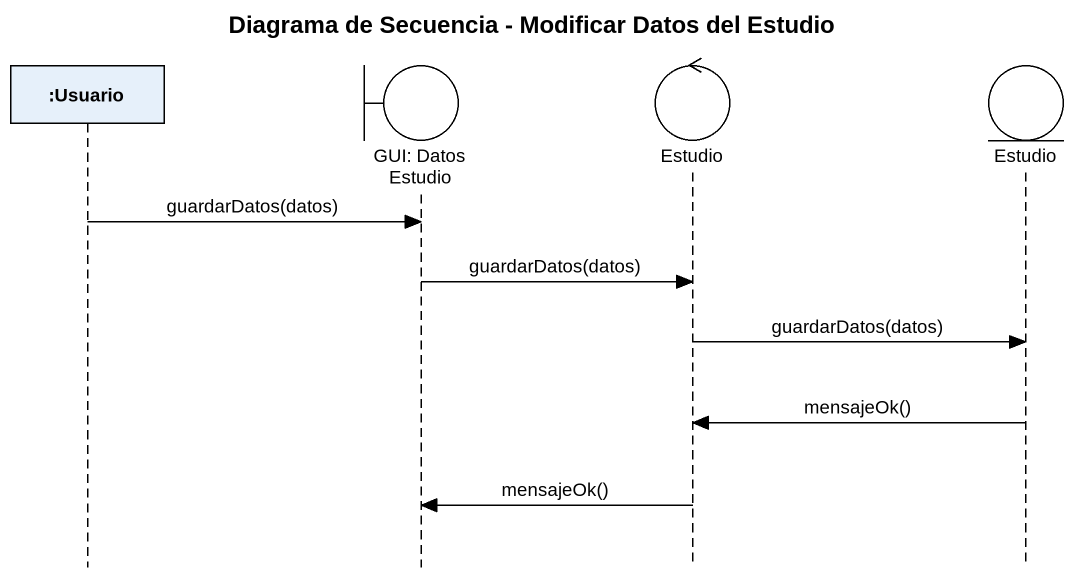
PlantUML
@startuml
title Diagrama de Secuencia - Modificar Datos del Estudio
hide footbox
participant ":Usuario" as Usuario
boundary "GUI: Datos Estudio" as GUI_Datos_Estudio
control Estudio
entity "Estudio" as Estudio_2

Usuario -> GUI_Datos_Estudio : guardarDatos(datos)
GUI_Datos_Estudio -> Estudio : guardarDatos(datos)
Estudio -> Estudio_2 : guardarDatos(datos)
Estudio_2 -> Estudio : mensajeOk()
Estudio -> GUI_Datos_Estudio : mensajeOk()
@enduml
